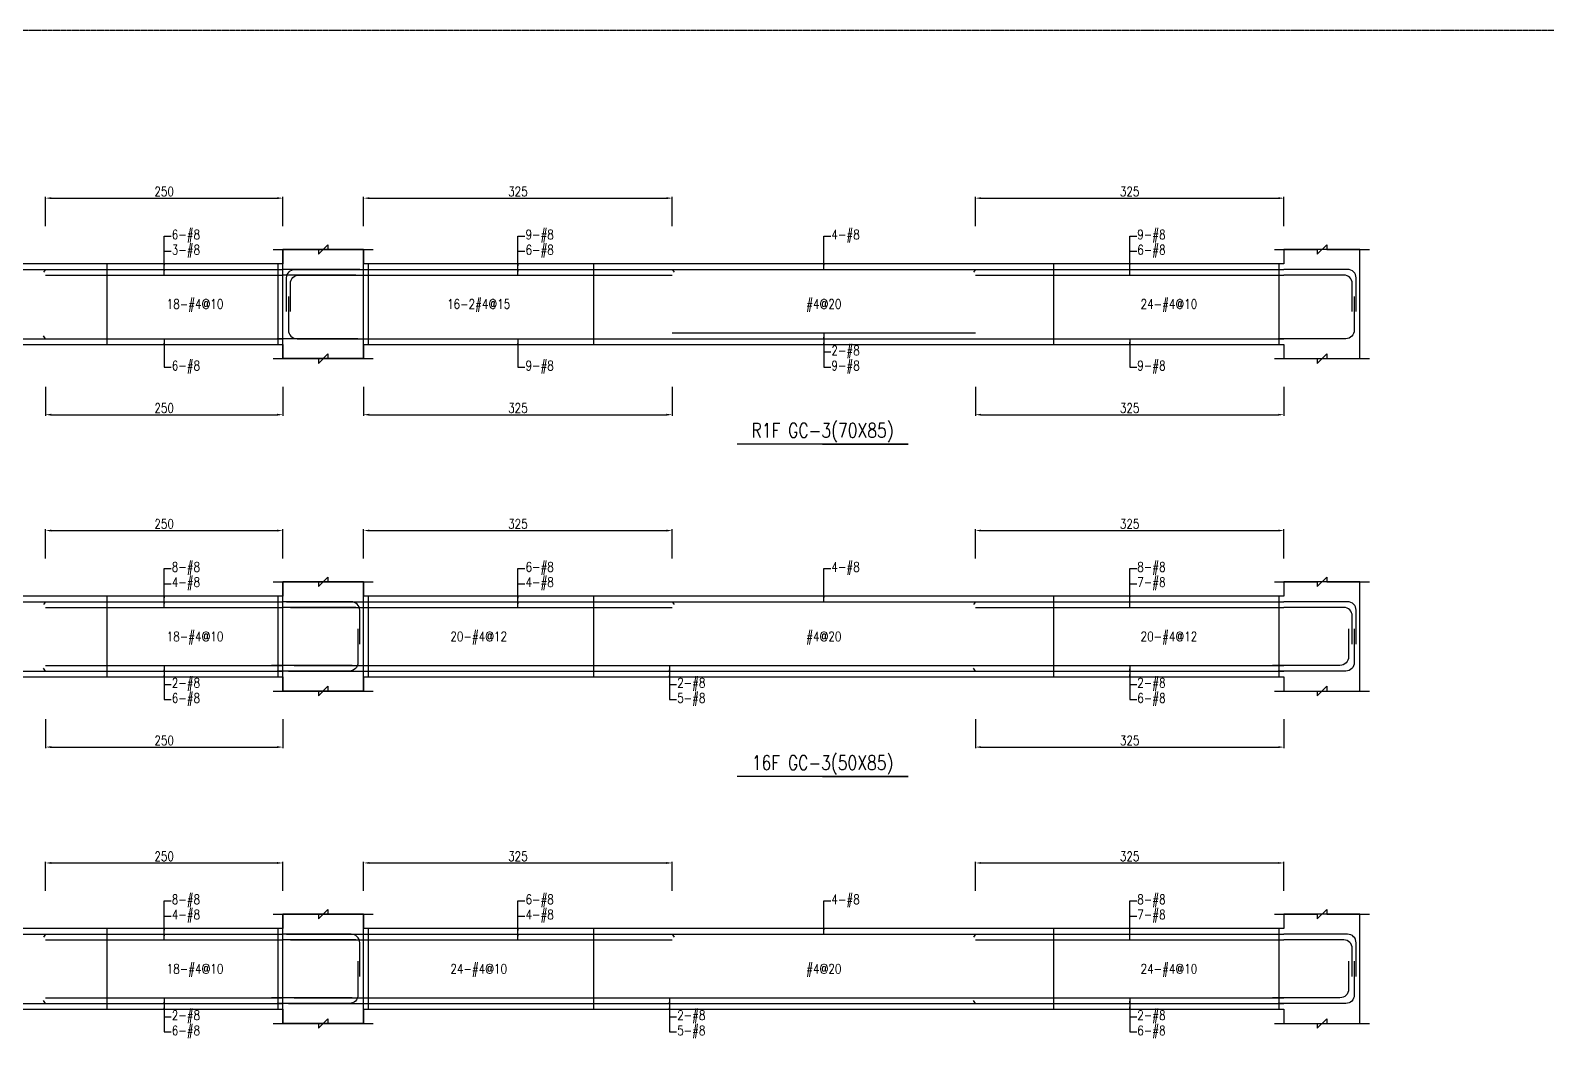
# Model space of a CAD drawing. Header units: millimetres. Extents: x 0 to 84580, y -12276 to 4373.
# Drawn here: x 27765 to 29362, y -5137 to -4069 of the extents above; entities that cross this region are included whole.
import ezdxf
from ezdxf.enums import TextEntityAlignment as Align

# ---------------------------------------------------------------- set-up
doc = ezdxf.new("R2010")
doc.units = ezdxf.units.MM
doc.header["$MEASUREMENT"] = 0
doc.linetypes.add('CENTER', pattern=[2, 1.25, -0.25, 0.25, -0.25])
for name, color, linetype in [('S-DIM', 2, 'Continuous'), ('S-GRID', 1, 'CENTER'), ('S-LEADER', 2, 'Continuous'), ('S-RC', 130, 'Continuous'), ('S-REINF', 6, 'Continuous'), ('S-TEXT', 2, 'Continuous')]:
    doc.layers.add(name, color=color, linetype=linetype)
doc.styles.add('CS4', font='romans.shx', dxfattribs={"width": 0.8, "bigfont": 'lsp.shx'})
doc.styles.get("Standard").update_dxf_attribs({"font": 'arial.ttf'})
doc.dimstyles.new('ISO-25', dxfattribs={"dimtxt": 2.5, "dimasz": 2.5, "dimexe": 1.25, "dimexo": 0.625, "dimtad": 1, "dimtxsty": 'Standard', "dimcen": 2.5, "dimadec": 0, "dimazin": 0, "dimtfac": 1, "dimtmove": 0, "dimatfit": 3, "dimfxl": 0, "dimarcsym": 0})

# ---------------------------------------------------------------- blocks, each defined once
blk = doc.blocks.new('*D1286')
at = {"layer": 'DEFPOINTS', "color": 0, "transparency": 16777216}
for p in [(28030.6, -4945.7), (27780.6, -4975.7), (28030.6, -4975.7)]:
    blk.add_point(p, dxfattribs=at)
at = {"layer": 'S-DIM', "color": 0, "lineweight": -2, "transparency": 16777216}
for p, q in [((27780.6, -4975.1), (27780.6, -4944.4)), ((27786.6, -4945.7), (28024.6, -4945.7)), ((28030.6, -4975.1), (28030.6, -4944.4))]:
    blk.add_line(p, q, dxfattribs=at)
at = {"layer": 'S-DIM', "color": 0, "transparency": 16777216}
for points in [[(27786.6, -4944.7), (27786.6, -4946.7), (27780.6, -4945.7)], [(28024.6, -4944.7), (28024.6, -4946.7), (28030.6, -4945.7)]]:
    blk.add_solid(points, dxfattribs=at)
at = {"layer": 'S-DIM', "color": 0, "transparency": 16777216, "insert": (27905.6, -4938.7), "char_height": 10, "attachment_point": 5, "style": 'CS4'}
blk.add_mtext('250', dxfattribs=at)
blk = doc.blocks.new('*D1290')
at = {"layer": 'DEFPOINTS', "color": 0, "transparency": 16777216}
for p in [(28030.6, -4595.7), (27780.6, -4625.7), (28030.6, -4625.7)]:
    blk.add_point(p, dxfattribs=at)
at = {"layer": 'S-DIM', "color": 0, "lineweight": -2, "transparency": 16777216}
for p, q in [((27780.6, -4625.1), (27780.6, -4594.4)), ((27786.6, -4595.7), (28024.6, -4595.7)), ((28030.6, -4625.1), (28030.6, -4594.4))]:
    blk.add_line(p, q, dxfattribs=at)
at = {"layer": 'S-DIM', "color": 0, "transparency": 16777216}
for points in [[(27786.6, -4594.7), (27786.6, -4596.7), (27780.6, -4595.7)], [(28024.6, -4594.7), (28024.6, -4596.7), (28030.6, -4595.7)]]:
    blk.add_solid(points, dxfattribs=at)
at = {"layer": 'S-DIM', "color": 0, "transparency": 16777216, "insert": (27905.6, -4588.7), "char_height": 10, "attachment_point": 5, "style": 'CS4'}
blk.add_mtext('250', dxfattribs=at)
blk = doc.blocks.new('*D1292')
at = {"layer": 'DEFPOINTS', "color": 0, "transparency": 16777216}
for p in [(27780.6, -4793.7), (28030.6, -4793.7), (28030.6, -4823.7)]:
    blk.add_point(p, dxfattribs=at)
at = {"layer": 'S-DIM', "color": 0, "lineweight": -2, "transparency": 16777216}
for p, q in [((27780.6, -4794.3), (27780.6, -4824.9)), ((28030.6, -4794.3), (28030.6, -4824.9)), ((27786.6, -4823.7), (28024.6, -4823.7))]:
    blk.add_line(p, q, dxfattribs=at)
at = {"layer": 'S-DIM', "color": 0, "transparency": 16777216}
for points in [[(27786.6, -4822.7), (27786.6, -4824.7), (27780.6, -4823.7)], [(28024.6, -4822.7), (28024.6, -4824.7), (28030.6, -4823.7)]]:
    blk.add_solid(points, dxfattribs=at)
at = {"layer": 'S-DIM', "color": 0, "transparency": 16777216, "insert": (27905.6, -4816.7), "char_height": 10, "attachment_point": 5, "style": 'CS4'}
blk.add_mtext('250', dxfattribs=at)
blk = doc.blocks.new('*D1294')
at = {"layer": 'DEFPOINTS', "color": 0, "transparency": 16777216}
for p in [(28030.6, -4245.7), (27780.6, -4275.7), (28030.6, -4275.7)]:
    blk.add_point(p, dxfattribs=at)
at = {"layer": 'S-DIM', "color": 0, "lineweight": -2, "transparency": 16777216}
for p, q in [((27780.6, -4275.1), (27780.6, -4244.4)), ((27786.6, -4245.7), (28024.6, -4245.7)), ((28030.6, -4275.1), (28030.6, -4244.4))]:
    blk.add_line(p, q, dxfattribs=at)
at = {"layer": 'S-DIM', "color": 0, "transparency": 16777216}
for points in [[(27786.6, -4244.7), (27786.6, -4246.7), (27780.6, -4245.7)], [(28024.6, -4244.7), (28024.6, -4246.7), (28030.6, -4245.7)]]:
    blk.add_solid(points, dxfattribs=at)
at = {"layer": 'S-DIM', "color": 0, "transparency": 16777216, "insert": (27905.6, -4238.7), "char_height": 10, "attachment_point": 5, "style": 'CS4'}
blk.add_mtext('250', dxfattribs=at)
blk = doc.blocks.new('*D1296')
at = {"layer": 'DEFPOINTS', "color": 0, "transparency": 16777216}
for p in [(27780.6, -4443.7), (28030.6, -4443.7), (28030.6, -4473.7)]:
    blk.add_point(p, dxfattribs=at)
at = {"layer": 'S-DIM', "color": 0, "lineweight": -2, "transparency": 16777216}
for p, q in [((27780.6, -4444.3), (27780.6, -4474.9)), ((28030.6, -4444.3), (28030.6, -4474.9)), ((27786.6, -4473.7), (28024.6, -4473.7))]:
    blk.add_line(p, q, dxfattribs=at)
at = {"layer": 'S-DIM', "color": 0, "transparency": 16777216}
for points in [[(27786.6, -4472.7), (27786.6, -4474.7), (27780.6, -4473.7)], [(28024.6, -4472.7), (28024.6, -4474.7), (28030.6, -4473.7)]]:
    blk.add_solid(points, dxfattribs=at)
at = {"layer": 'S-DIM', "color": 0, "transparency": 16777216, "insert": (27905.6, -4466.7), "char_height": 10, "attachment_point": 5, "style": 'CS4'}
blk.add_mtext('250', dxfattribs=at)
blk = doc.blocks.new('*D1303')
at = {"layer": 'DEFPOINTS', "color": 0, "transparency": 16777216}
for p in [(28440.7, -4945.7), (28115.7, -4975.7), (28440.7, -4975.7)]:
    blk.add_point(p, dxfattribs=at)
at = {"layer": 'S-DIM', "color": 0, "lineweight": -2, "transparency": 16777216}
for p, q in [((28115.7, -4975.1), (28115.7, -4944.4)), ((28121.7, -4945.7), (28434.7, -4945.7)), ((28440.7, -4975.1), (28440.7, -4944.4))]:
    blk.add_line(p, q, dxfattribs=at)
at = {"layer": 'S-DIM', "color": 0, "transparency": 16777216}
for points in [[(28121.7, -4944.7), (28121.7, -4946.7), (28115.7, -4945.7)], [(28434.7, -4944.7), (28434.7, -4946.7), (28440.7, -4945.7)]]:
    blk.add_solid(points, dxfattribs=at)
at = {"layer": 'S-DIM', "color": 0, "transparency": 16777216, "insert": (28278.2, -4938.7), "char_height": 10, "attachment_point": 5, "style": 'CS4'}
blk.add_mtext('325', dxfattribs=at)
blk = doc.blocks.new('*D1304')
at = {"layer": 'DEFPOINTS', "color": 0, "transparency": 16777216}
for p in [(29085.1, -4945.7), (28760.1, -4975.7), (29085.1, -4975.7)]:
    blk.add_point(p, dxfattribs=at)
at = {"layer": 'S-DIM', "color": 0, "lineweight": -2, "transparency": 16777216}
for p, q in [((28760.1, -4975.1), (28760.1, -4944.4)), ((28766.1, -4945.7), (29079.1, -4945.7)), ((29085.1, -4975.1), (29085.1, -4944.4))]:
    blk.add_line(p, q, dxfattribs=at)
at = {"layer": 'S-DIM', "color": 0, "transparency": 16777216}
for points in [[(28766.1, -4944.7), (28766.1, -4946.7), (28760.1, -4945.7)], [(29079.1, -4944.7), (29079.1, -4946.7), (29085.1, -4945.7)]]:
    blk.add_solid(points, dxfattribs=at)
at = {"layer": 'S-DIM', "color": 0, "transparency": 16777216, "insert": (28922.6, -4938.7), "char_height": 10, "attachment_point": 5, "style": 'CS4'}
blk.add_mtext('325', dxfattribs=at)
blk = doc.blocks.new('*D1306')
at = {"layer": 'DEFPOINTS', "color": 0, "transparency": 16777216}
for p in [(28440.7, -4595.7), (28115.7, -4625.7), (28440.7, -4625.7)]:
    blk.add_point(p, dxfattribs=at)
at = {"layer": 'S-DIM', "color": 0, "lineweight": -2, "transparency": 16777216}
for p, q in [((28115.7, -4625.1), (28115.7, -4594.4)), ((28121.7, -4595.7), (28434.7, -4595.7)), ((28440.7, -4625.1), (28440.7, -4594.4))]:
    blk.add_line(p, q, dxfattribs=at)
at = {"layer": 'S-DIM', "color": 0, "transparency": 16777216}
for points in [[(28121.7, -4594.7), (28121.7, -4596.7), (28115.7, -4595.7)], [(28434.7, -4594.7), (28434.7, -4596.7), (28440.7, -4595.7)]]:
    blk.add_solid(points, dxfattribs=at)
at = {"layer": 'S-DIM', "color": 0, "transparency": 16777216, "insert": (28278.2, -4588.7), "char_height": 10, "attachment_point": 5, "style": 'CS4'}
blk.add_mtext('325', dxfattribs=at)
blk = doc.blocks.new('*D1307')
at = {"layer": 'DEFPOINTS', "color": 0, "transparency": 16777216}
for p in [(29085.1, -4595.7), (28760.1, -4625.7), (29085.1, -4625.7)]:
    blk.add_point(p, dxfattribs=at)
at = {"layer": 'S-DIM', "color": 0, "lineweight": -2, "transparency": 16777216}
for p, q in [((28760.1, -4625.1), (28760.1, -4594.4)), ((28766.1, -4595.7), (29079.1, -4595.7)), ((29085.1, -4625.1), (29085.1, -4594.4))]:
    blk.add_line(p, q, dxfattribs=at)
at = {"layer": 'S-DIM', "color": 0, "transparency": 16777216}
for points in [[(28766.1, -4594.7), (28766.1, -4596.7), (28760.1, -4595.7)], [(29079.1, -4594.7), (29079.1, -4596.7), (29085.1, -4595.7)]]:
    blk.add_solid(points, dxfattribs=at)
at = {"layer": 'S-DIM', "color": 0, "transparency": 16777216, "insert": (28922.6, -4588.7), "char_height": 10, "attachment_point": 5, "style": 'CS4'}
blk.add_mtext('325', dxfattribs=at)
blk = doc.blocks.new('*D1308')
at = {"layer": 'DEFPOINTS', "color": 0, "transparency": 16777216}
for p in [(28760.1, -4793.7), (29085.1, -4793.7), (29085.1, -4823.7)]:
    blk.add_point(p, dxfattribs=at)
at = {"layer": 'S-DIM', "color": 0, "lineweight": -2, "transparency": 16777216}
for p, q in [((28760.1, -4794.3), (28760.1, -4824.9)), ((29085.1, -4794.3), (29085.1, -4824.9)), ((28766.1, -4823.7), (29079.1, -4823.7))]:
    blk.add_line(p, q, dxfattribs=at)
at = {"layer": 'S-DIM', "color": 0, "transparency": 16777216}
for points in [[(28766.1, -4822.7), (28766.1, -4824.7), (28760.1, -4823.7)], [(29079.1, -4822.7), (29079.1, -4824.7), (29085.1, -4823.7)]]:
    blk.add_solid(points, dxfattribs=at)
at = {"layer": 'S-DIM', "color": 0, "transparency": 16777216, "insert": (28922.6, -4816.7), "char_height": 10, "attachment_point": 5, "style": 'CS4'}
blk.add_mtext('325', dxfattribs=at)
blk = doc.blocks.new('*D1309')
at = {"layer": 'DEFPOINTS', "color": 0, "transparency": 16777216}
for p in [(28440.7, -4245.7), (28115.7, -4275.7), (28440.7, -4275.7)]:
    blk.add_point(p, dxfattribs=at)
at = {"layer": 'S-DIM', "color": 0, "lineweight": -2, "transparency": 16777216}
for p, q in [((28115.7, -4275.1), (28115.7, -4244.4)), ((28121.7, -4245.7), (28434.7, -4245.7)), ((28440.7, -4275.1), (28440.7, -4244.4))]:
    blk.add_line(p, q, dxfattribs=at)
at = {"layer": 'S-DIM', "color": 0, "transparency": 16777216}
for points in [[(28121.7, -4244.7), (28121.7, -4246.7), (28115.7, -4245.7)], [(28434.7, -4244.7), (28434.7, -4246.7), (28440.7, -4245.7)]]:
    blk.add_solid(points, dxfattribs=at)
at = {"layer": 'S-DIM', "color": 0, "transparency": 16777216, "insert": (28278.2, -4238.7), "char_height": 10, "attachment_point": 5, "style": 'CS4'}
blk.add_mtext('325', dxfattribs=at)
blk = doc.blocks.new('*D1310')
at = {"layer": 'DEFPOINTS', "color": 0, "transparency": 16777216}
for p in [(29085.1, -4245.7), (28760.1, -4275.7), (29085.1, -4275.7)]:
    blk.add_point(p, dxfattribs=at)
at = {"layer": 'S-DIM', "color": 0, "lineweight": -2, "transparency": 16777216}
for p, q in [((28760.1, -4275.1), (28760.1, -4244.4)), ((28766.1, -4245.7), (29079.1, -4245.7)), ((29085.1, -4275.1), (29085.1, -4244.4))]:
    blk.add_line(p, q, dxfattribs=at)
at = {"layer": 'S-DIM', "color": 0, "transparency": 16777216}
for points in [[(28766.1, -4244.7), (28766.1, -4246.7), (28760.1, -4245.7)], [(29079.1, -4244.7), (29079.1, -4246.7), (29085.1, -4245.7)]]:
    blk.add_solid(points, dxfattribs=at)
at = {"layer": 'S-DIM', "color": 0, "transparency": 16777216, "insert": (28922.6, -4238.7), "char_height": 10, "attachment_point": 5, "style": 'CS4'}
blk.add_mtext('325', dxfattribs=at)
blk = doc.blocks.new('*D1311')
at = {"layer": 'DEFPOINTS', "color": 0, "transparency": 16777216}
for p in [(28115.7, -4443.7), (28440.7, -4443.7), (28440.7, -4473.7)]:
    blk.add_point(p, dxfattribs=at)
at = {"layer": 'S-DIM', "color": 0, "lineweight": -2, "transparency": 16777216}
for p, q in [((28115.7, -4444.3), (28115.7, -4474.9)), ((28440.7, -4444.3), (28440.7, -4474.9)), ((28121.7, -4473.7), (28434.7, -4473.7))]:
    blk.add_line(p, q, dxfattribs=at)
at = {"layer": 'S-DIM', "color": 0, "transparency": 16777216}
for points in [[(28121.7, -4472.7), (28121.7, -4474.7), (28115.7, -4473.7)], [(28434.7, -4472.7), (28434.7, -4474.7), (28440.7, -4473.7)]]:
    blk.add_solid(points, dxfattribs=at)
at = {"layer": 'S-DIM', "color": 0, "transparency": 16777216, "insert": (28278.2, -4466.7), "char_height": 10, "attachment_point": 5, "style": 'CS4'}
blk.add_mtext('325', dxfattribs=at)
blk = doc.blocks.new('*D1312')
at = {"layer": 'DEFPOINTS', "color": 0, "transparency": 16777216}
for p in [(28760.1, -4443.7), (29085.1, -4443.7), (29085.1, -4473.7)]:
    blk.add_point(p, dxfattribs=at)
at = {"layer": 'S-DIM', "color": 0, "lineweight": -2, "transparency": 16777216}
for p, q in [((28760.1, -4444.3), (28760.1, -4474.9)), ((29085.1, -4444.3), (29085.1, -4474.9)), ((28766.1, -4473.7), (29079.1, -4473.7))]:
    blk.add_line(p, q, dxfattribs=at)
at = {"layer": 'S-DIM', "color": 0, "transparency": 16777216}
for points in [[(28766.1, -4472.7), (28766.1, -4474.7), (28760.1, -4473.7)], [(29079.1, -4472.7), (29079.1, -4474.7), (29085.1, -4473.7)]]:
    blk.add_solid(points, dxfattribs=at)
at = {"layer": 'S-DIM', "color": 0, "transparency": 16777216, "insert": (28922.6, -4466.7), "char_height": 10, "attachment_point": 5, "style": 'CS4'}
blk.add_mtext('325', dxfattribs=at)

msp = doc.modelspace()

# ---------------------------------------------------------------- linework, layer by layer
at = {"layer": 'S-GRID'}
msp.add_lwpolyline([(26145, -6138), (29374, -6138), (29374, -4069), (26145, -4069), (26145, -6138)], dxfattribs=at)
at = {"layer": 'S-RC'}
for points in [[(28020.53, -4299.682), (28068.13, -4299.692), (28068.129, -4304.692), (28078.131, -4294.693), (28078.13, -4299.693), (28125.73, -4299.703)], [(28020.63, -4299.682), (28068.13, -4299.692), (28068.129, -4304.692), (28078.131, -4294.693), (28078.13, -4299.693), (28125.63, -4299.703)], [(29075.13, -4299.682), (29120.13, -4299.691), (29120.129, -4304.691), (29130.131, -4294.693), (29130.13, -4299.693), (29175.13, -4299.702)], [(28115.73, -4399.682), (28115.73, -4414.682), (28030.53, -4414.682), (28030.53, -4299.682), (28115.73, -4299.682), (28115.73, -4314.682)], [(28030.63, -4399.682), (28030.63, -4414.682), (28115.63, -4414.682), (28115.63, -4299.682), (28030.63, -4299.682), (28030.63, -4314.682)], [(29085.13, -4399.682), (29085.13, -4414.682), (29165.13, -4414.682), (29165.13, -4299.682), (29085.13, -4299.682), (29085.13, -4314.682)], [(28030.63, -4314.682), (27290.63, -4314.682)], [(29085.13, -4314.682), (28115.73, -4314.682)], [(27290.63, -4399.682), (28030.63, -4399.682)], [(28115.73, -4399.682), (29085.13, -4399.682)], [(28020.53, -4414.682), (28068.13, -4414.692), (28068.129, -4419.692), (28078.131, -4409.693), (28078.13, -4414.693), (28125.73, -4414.703)], [(28020.63, -4414.682), (28068.13, -4414.692), (28068.129, -4419.692), (28078.131, -4409.693), (28078.13, -4414.693), (28125.63, -4414.703)], [(29075.13, -4414.682), (29120.13, -4414.691), (29120.129, -4419.691), (29130.131, -4409.693), (29130.13, -4414.693), (29175.13, -4414.702)], [(28599.13, -4504.682), (28689.13, -4504.682), (28509.13, -4504.682)], [(28020.53, -4649.682), (28068.13, -4649.692), (28068.129, -4654.692), (28078.131, -4644.693), (28078.13, -4649.693), (28125.73, -4649.703)], [(28020.63, -4649.682), (28068.13, -4649.692), (28068.129, -4654.692), (28078.131, -4644.693), (28078.13, -4649.693), (28125.63, -4649.703)], [(29075.13, -4649.682), (29120.13, -4649.691), (29120.129, -4654.691), (29130.131, -4644.693), (29130.13, -4649.693), (29175.13, -4649.702)], [(28115.73, -4749.682), (28115.73, -4764.682), (28030.53, -4764.682), (28030.53, -4649.682), (28115.73, -4649.682), (28115.73, -4664.682)], [(28030.63, -4749.682), (28030.63, -4764.682), (28115.63, -4764.682), (28115.63, -4649.682), (28030.63, -4649.682), (28030.63, -4664.682)], [(29085.13, -4749.682), (29085.13, -4764.682), (29165.13, -4764.682), (29165.13, -4649.682), (29085.13, -4649.682), (29085.13, -4664.682)], [(28030.63, -4664.682), (27290.63, -4664.682)], [(29085.13, -4664.682), (28115.73, -4664.682)], [(27290.63, -4749.682), (28030.63, -4749.682)], [(28115.73, -4749.682), (29085.13, -4749.682)], [(28020.53, -4764.682), (28068.13, -4764.692), (28068.129, -4769.692), (28078.131, -4759.693), (28078.13, -4764.693), (28125.73, -4764.703)], [(28020.63, -4764.682), (28068.13, -4764.692), (28068.129, -4769.692), (28078.131, -4759.693), (28078.13, -4764.693), (28125.63, -4764.703)], [(29075.13, -4764.682), (29120.13, -4764.691), (29120.129, -4769.691), (29130.131, -4759.693), (29130.13, -4764.693), (29175.13, -4764.702)], [(28599.13, -4854.682), (28689.13, -4854.682), (28509.13, -4854.682)], [(28020.53, -4999.682), (28068.13, -4999.692), (28068.129, -5004.692), (28078.131, -4994.693), (28078.13, -4999.693), (28125.73, -4999.703)], [(28020.63, -4999.682), (28068.13, -4999.692), (28068.129, -5004.692), (28078.131, -4994.693), (28078.13, -4999.693), (28125.63, -4999.703)], [(29075.13, -4999.682), (29120.13, -4999.691), (29120.129, -5004.691), (29130.131, -4994.693), (29130.13, -4999.693), (29175.13, -4999.702)], [(28030.63, -5014.682), (27290.63, -5014.682)], [(28115.73, -5099.682), (28115.73, -5114.682), (28030.53, -5114.682), (28030.53, -4999.682), (28115.73, -4999.682), (28115.73, -5014.682)], [(28030.63, -5099.682), (28030.63, -5114.682), (28115.63, -5114.682), (28115.63, -4999.682), (28030.63, -4999.682), (28030.63, -5014.682)], [(29085.13, -5014.682), (28115.73, -5014.682)], [(29085.13, -5099.682), (29085.13, -5114.682), (29165.13, -5114.682), (29165.13, -4999.682), (29085.13, -4999.682), (29085.13, -5014.682)], [(27290.63, -5099.682), (28030.63, -5099.682)], [(28020.53, -5114.682), (28068.13, -5114.692), (28068.129, -5119.692), (28078.131, -5109.693), (28078.13, -5114.693), (28125.73, -5114.703)], [(28020.63, -5114.682), (28068.13, -5114.692), (28068.129, -5119.692), (28078.131, -5109.693), (28078.13, -5114.693), (28125.63, -5114.703)], [(28115.73, -5099.682), (29085.13, -5099.682)], [(29075.13, -5114.682), (29120.13, -5114.691), (29120.129, -5119.691), (29130.131, -5109.693), (29130.13, -5114.693), (29175.13, -5114.702)]]:
    msp.add_lwpolyline(points, dxfattribs=at)
at = {"layer": 'S-REINF'}
for points in [[(27540.63, -4320.682), (27780.63, -4320.682)], [(27780.63, -4320.682), (27778.63, -4323.682)], [(27780.63, -4320.682), (28030.63, -4320.682)], [(27780.63, -4326.682), (28030.63, -4326.682)], [(28111.63, -4320.682), (28030.63, -4320.682)], [(28107.63, -4326.682), (28030.63, -4326.682)], [(28115.73, -4320.682), (28440.73, -4320.682)], [(28115.73, -4326.682), (28440.73, -4326.682)], [(28440.73, -4320.682), (28442.73, -4323.682)], [(28440.73, -4320.682), (28760.13, -4320.682)], [(28760.13, -4320.682), (28758.13, -4323.682)], [(28760.13, -4320.682), (29085.13, -4320.682)], [(28760.13, -4326.682), (29085.13, -4326.682)], [(27780.63, -4393.682), (27778.63, -4390.682)], [(28440.73, -4387.682), (28760.13, -4387.682)], [(27540.63, -4393.682), (27780.63, -4393.682)], [(27780.63, -4393.682), (28030.63, -4393.682)], [(28109.63, -4393.682), (28024.63, -4393.682)], [(28115.73, -4393.682), (28440.73, -4393.682)], [(28440.73, -4393.682), (28760.13, -4393.682)], [(28760.13, -4393.682), (29085.13, -4393.682)], [(27540.63, -4670.682), (27780.63, -4670.682)], [(27780.63, -4670.682), (27778.63, -4673.682)], [(27780.63, -4670.682), (28030.63, -4670.682)], [(27780.63, -4676.682), (28030.63, -4676.682)], [(28107.63, -4676.682), (28030.63, -4676.682)], [(28034.53, -4670.682), (28115.73, -4670.682)], [(28038.53, -4676.682), (28115.73, -4676.682)], [(28115.73, -4670.682), (28440.73, -4670.682)], [(28115.73, -4676.682), (28440.73, -4676.682)], [(28440.73, -4670.682), (28442.73, -4673.682)], [(28440.73, -4670.682), (28760.13, -4670.682)], [(28760.13, -4670.682), (28758.13, -4673.682)], [(28760.13, -4670.682), (29085.13, -4670.682)], [(28760.13, -4676.682), (29085.13, -4676.682)], [(27540.63, -4743.682), (27780.63, -4743.682)], [(27780.63, -4743.682), (27778.63, -4740.682)], [(27780.63, -4737.682), (28030.63, -4737.682)], [(27780.63, -4743.682), (28030.63, -4743.682)], [(28103.63, -4737.682), (28018.63, -4737.682)], [(28036.53, -4743.682), (28115.73, -4743.682)], [(28042.53, -4737.682), (28115.73, -4737.682)], [(28115.73, -4737.682), (28760.13, -4737.682)], [(28115.73, -4743.682), (28760.13, -4743.682)], [(28760.13, -4743.682), (28758.13, -4740.682)], [(28760.13, -4737.682), (29085.13, -4737.682)], [(28760.13, -4743.682), (29085.13, -4743.682)], [(27540.63, -5020.682), (27780.63, -5020.682)], [(27780.63, -5020.682), (27778.63, -5023.682)], [(27780.63, -5020.682), (28030.63, -5020.682)], [(27780.63, -5026.682), (28030.63, -5026.682)], [(28107.63, -5026.682), (28030.63, -5026.682)], [(28034.53, -5020.682), (28115.73, -5020.682)], [(28038.53, -5026.682), (28115.73, -5026.682)], [(28115.73, -5020.682), (28440.73, -5020.682)], [(28115.73, -5026.682), (28440.73, -5026.682)], [(28440.73, -5020.682), (28442.73, -5023.682)], [(28440.73, -5020.682), (28760.13, -5020.682)], [(28760.13, -5020.682), (28758.13, -5023.682)], [(28760.13, -5020.682), (29085.13, -5020.682)], [(28760.13, -5026.682), (29085.13, -5026.682)], [(27540.63, -5093.682), (27780.63, -5093.682)], [(27780.63, -5093.682), (27778.63, -5090.682)], [(27780.63, -5087.682), (28030.63, -5087.682)], [(27780.63, -5093.682), (28030.63, -5093.682)], [(28103.63, -5087.682), (28018.63, -5087.682)], [(28036.53, -5093.682), (28115.73, -5093.682)], [(28042.53, -5087.682), (28115.73, -5087.682)], [(28115.73, -5087.682), (28760.13, -5087.682)], [(28115.73, -5093.682), (28760.13, -5093.682)], [(28760.13, -5093.682), (28758.13, -5090.682)], [(28760.13, -5087.682), (29085.13, -5087.682)], [(28760.13, -5093.682), (29085.13, -5093.682)]]:
    msp.add_lwpolyline(points, dxfattribs=at)
at = {"layer": 'S-REINF', "color": 1}
for points in [[(27845.63, -4399.682), (27845.63, -4314.682)], [(28025.63, -4399.682), (28025.63, -4314.682)], [(28120.73, -4399.682), (28120.73, -4314.682)], [(28358.08, -4399.682), (28358.08, -4314.682)], [(28842.78, -4399.682), (28842.78, -4314.682)], [(29080.13, -4399.682), (29080.13, -4314.682)], [(27845.63, -4749.682), (27845.63, -4664.682)], [(28025.63, -4749.682), (28025.63, -4664.682)], [(28120.73, -4749.682), (28120.73, -4664.682)], [(28358.08, -4749.682), (28358.08, -4664.682)], [(28842.78, -4749.682), (28842.78, -4664.682)], [(29080.13, -4749.682), (29080.13, -4664.682)], [(27845.63, -5099.682), (27845.63, -5014.682)], [(28025.63, -5099.682), (28025.63, -5014.682)], [(28120.73, -5099.682), (28120.73, -5014.682)], [(28358.08, -5099.682), (28358.08, -5014.682)], [(28842.78, -5099.682), (28842.78, -5014.682)], [(29080.13, -5099.682), (29080.13, -5014.682)]]:
    msp.add_lwpolyline(points, dxfattribs=at)
at = {"layer": 'S-REINF'}
for points in [[(28034.53, -4365.182), (28034.53, -4329.682, -0.41421356), (28043.53, -4320.682), (28115.73, -4320.682)], [(28038.53, -4365.182), (28038.53, -4335.682, -0.41421356), (28047.53, -4326.682), (28115.73, -4326.682)], [(29161.13, -4365.182), (29161.13, -4329.682, 0.41421356), (29152.13, -4320.682), (29085.13, -4320.682)], [(29157.13, -4365.182), (29157.13, -4335.682, 0.41421356), (29148.13, -4326.682), (29085.13, -4326.682)], [(28036.53, -4349.182), (28036.53, -4384.682, 0.41421356), (28045.53, -4393.682), (28115.73, -4393.682)], [(29159.13, -4349.182), (29159.13, -4384.682, -0.41421356), (29150.13, -4393.682), (29079.13, -4393.682)], [(28111.63, -4715.182), (28111.63, -4679.682, 0.41421356), (28102.63, -4670.682), (28030.63, -4670.682)], [(29161.13, -4715.182), (29161.13, -4679.682, 0.41421356), (29152.13, -4670.682), (29085.13, -4670.682)], [(29157.13, -4715.182), (29157.13, -4685.682, 0.41421356), (29148.13, -4676.682), (29085.13, -4676.682)], [(28109.63, -4699.182), (28109.63, -4734.682, -0.41421356), (28100.63, -4743.682), (28024.63, -4743.682)], [(29153.13, -4699.182), (29153.13, -4728.682, -0.41421356), (29144.13, -4737.682), (29073.13, -4737.682)], [(29159.13, -4699.182), (29159.13, -4734.682, -0.41421356), (29150.13, -4743.682), (29079.13, -4743.682)], [(28111.63, -5065.182), (28111.63, -5029.682, 0.41421356), (28102.63, -5020.682), (28030.63, -5020.682)], [(29161.13, -5065.182), (29161.13, -5029.682, 0.41421356), (29152.13, -5020.682), (29085.13, -5020.682)], [(29157.13, -5065.182), (29157.13, -5035.682, 0.41421356), (29148.13, -5026.682), (29085.13, -5026.682)], [(28109.63, -5049.182), (28109.63, -5084.682, -0.41421356), (28100.63, -5093.682), (28024.63, -5093.682)], [(29153.13, -5049.182), (29153.13, -5078.682, -0.41421356), (29144.13, -5087.682), (29073.13, -5087.682)], [(29159.13, -5049.182), (29159.13, -5084.682, -0.41421356), (29150.13, -5093.682), (29079.13, -5093.682)]]:
    msp.add_lwpolyline(points, format="xyb", dxfattribs=at)

# ---------------------------------------------------------------- texts
at = {"layer": 'S-LEADER', "char_height": 10, "attachment_point": 4, "style": 'CS4'}
for s, insert in [('6-#8', (27913.63, -4285.682)), ('9-#8', (28286.23, -4285.682)), ('4-#8', (28608.43, -4285.682)), ('9-#8', (28930.63, -4285.682)), ('3-#8', (27913.63, -4301.682)), ('6-#8', (28286.23, -4301.682)), ('6-#8', (28930.63, -4301.682)), ('2-#8', (28608.43, -4407.682)), ('6-#8', (27913.63, -4423.682)), ('9-#8', (28286.23, -4423.682)), ('9-#8', (28608.43, -4423.682)), ('9-#8', (28930.63, -4423.682)), ('8-#8', (27913.63, -4635.682)), ('6-#8', (28286.23, -4635.682)), ('4-#8', (28608.43, -4635.682)), ('8-#8', (28930.63, -4635.682)), ('4-#8', (27913.63, -4651.682)), ('4-#8', (28286.23, -4651.682)), ('7-#8', (28930.63, -4651.682)), ('2-#8', (27913.63, -4757.682)), ('2-#8', (28445.93, -4757.682)), ('2-#8', (28930.63, -4757.682)), ('6-#8', (27913.63, -4773.682)), ('5-#8', (28445.93, -4773.682)), ('6-#8', (28930.63, -4773.682)), ('8-#8', (27913.63, -4985.682)), ('6-#8', (28286.23, -4985.682)), ('4-#8', (28608.43, -4985.682)), ('8-#8', (28930.63, -4985.682)), ('4-#8', (27913.63, -5001.682)), ('4-#8', (28286.23, -5001.682)), ('7-#8', (28930.63, -5001.682)), ('2-#8', (27913.63, -5107.682)), ('2-#8', (28445.93, -5107.682)), ('2-#8', (28930.63, -5107.682)), ('6-#8', (27913.63, -5123.682)), ('5-#8', (28445.93, -5123.682)), ('6-#8', (28930.63, -5123.682))]:
    msp.add_mtext(s, dxfattribs=dict(at, insert=insert))
at = {"layer": 'S-RC', "style": 'CS4', "width": 0.8}
for s, p in [('R1F GC-3(70X85)', (28599.13, -4497.682)), ('16F GC-3(50X85)', (28599.13, -4847.682))]:
    msp.add_text(s, height=15, dxfattribs=at).set_placement(p, align=Align.CENTER)
at = {"layer": 'S-TEXT', "color": 1, "style": 'CS4', "width": 0.8}
for s, p in [('18-#4@10', (27938.13, -4362.182)), ('16-2#4@15', (28236.905, -4362.182)), ('#4@20', (28600.43, -4362.182)), ('24-#4@10', (28963.955, -4362.182)), ('18-#4@10', (27938.13, -4712.182)), ('20-#4@12', (28236.905, -4712.182)), ('#4@20', (28600.43, -4712.182)), ('20-#4@12', (28963.955, -4712.182)), ('18-#4@10', (27938.13, -5062.182)), ('24-#4@10', (28236.905, -5062.182)), ('#4@20', (28600.43, -5062.182)), ('24-#4@10', (28963.955, -5062.182))]:
    msp.add_text(s, height=10, dxfattribs=at).set_placement(p, align=Align.CENTER)

# ---------------------------------------------------------------- dimensions: what is measured, and where the dimension line sits
at = {"layer": 'S-DIM'}
for p1, p2, distance, picture, middle in [((27780.63, -4275.682), (28030.63, -4275.682), 30, '*D1294', (27905.63, -4238.682)), ((28115.73, -4275.682), (28440.73, -4275.682), 30, '*D1309', (28278.23, -4238.682)), ((28760.13, -4275.682), (29085.13, -4275.682), 30, '*D1310', (28922.63, -4238.682)), ((27780.63, -4443.682), (28030.63, -4443.682), -30, '*D1296', (27905.63, -4466.682)), ((28115.73, -4443.682), (28440.73, -4443.682), -30, '*D1311', (28278.23, -4466.682)), ((28760.13, -4443.682), (29085.13, -4443.682), -30, '*D1312', (28922.63, -4466.682)), ((27780.63, -4625.682), (28030.63, -4625.682), 30, '*D1290', (27905.63, -4588.682)), ((28115.73, -4625.682), (28440.73, -4625.682), 30, '*D1306', (28278.23, -4588.682)), ((28760.13, -4625.682), (29085.13, -4625.682), 30, '*D1307', (28922.63, -4588.682)), ((27780.63, -4793.682), (28030.63, -4793.682), -30, '*D1292', (27905.63, -4816.682)), ((28760.13, -4793.682), (29085.13, -4793.682), -30, '*D1308', (28922.63, -4816.682)), ((27780.63, -4975.682), (28030.63, -4975.682), 30, '*D1286', (27905.63, -4938.682)), ((28115.73, -4975.682), (28440.73, -4975.682), 30, '*D1303', (28278.23, -4938.682)), ((28760.13, -4975.682), (29085.13, -4975.682), 30, '*D1304', (28922.63, -4938.682))]:
    dim = msp.add_aligned_dim(p1=p1, p2=p2, distance=distance, dimstyle='ISO-25', override={"dimtxt": 10, "dimasz": 6, "dimgap": 2, "dimtxsty": 'CS4'}, dxfattribs=at)
    dim.commit()
    dim.dimension.update_dxf_attribs({"geometry": picture, "text_midpoint": middle})

# ---------------------------------------------------------------- leaders
at = {"layer": 'S-LEADER', "annotation_type": 0, "has_hookline": 1, "hookline_direction": 0}
for points, text_width in [([(27905.63, -4320.682), (27905.63, -4285.682), (27913.005, -4285.682)], 30.476), ([(28278.23, -4320.682), (28278.23, -4285.682), (28285.605, -4285.682)], 30.857), ([(28600.43, -4320.682), (28600.43, -4285.682), (28607.805, -4285.682)], 30.857), ([(28922.63, -4320.682), (28922.63, -4285.682), (28930.005, -4285.682)], 30.857), ([(27905.63, -4326.682), (27905.63, -4301.682), (27913.005, -4301.682)], 30.857), ([(28278.23, -4326.682), (28278.23, -4301.682), (28285.605, -4301.682)], 30.476), ([(28922.63, -4326.682), (28922.63, -4301.682), (28930.005, -4301.682)], 30.476), ([(28600.43, -4387.682), (28600.43, -4407.682), (28607.805, -4407.682)], 30.857), ([(27905.63, -4393.682), (27905.63, -4423.682), (27913.005, -4423.682)], 30.476), ([(28278.23, -4393.682), (28278.23, -4423.682), (28285.605, -4423.682)], 30.857), ([(28600.43, -4393.682), (28600.43, -4423.682), (28607.805, -4423.682)], 30.857), ([(28922.63, -4393.682), (28922.63, -4423.682), (28930.005, -4423.682)], 30.857), ([(27905.63, -4670.682), (27905.63, -4635.682), (27913.005, -4635.682)], 30.857), ([(28278.23, -4670.682), (28278.23, -4635.682), (28285.605, -4635.682)], 30.476), ([(28600.43, -4670.682), (28600.43, -4635.682), (28607.805, -4635.682)], 30.857), ([(28922.63, -4670.682), (28922.63, -4635.682), (28930.005, -4635.682)], 30.857), ([(27905.63, -4676.682), (27905.63, -4651.682), (27913.005, -4651.682)], 30.857), ([(28278.23, -4676.682), (28278.23, -4651.682), (28285.605, -4651.682)], 30.857), ([(28922.63, -4676.682), (28922.63, -4651.682), (28930.005, -4651.682)], 30.857), ([(27905.63, -4737.682), (27905.63, -4757.682), (27913.005, -4757.682)], 30.857), ([(27905.63, -4743.682), (27905.63, -4773.682), (27913.005, -4773.682)], 30.476), ([(28437.93, -4737.682), (28437.93, -4757.682), (28445.305, -4757.682)], 30.857), ([(28437.93, -4743.682), (28437.93, -4773.682), (28445.305, -4773.682)], 30.857), ([(28922.63, -4737.682), (28922.63, -4757.682), (28930.005, -4757.682)], 30.857), ([(28922.63, -4743.682), (28922.63, -4773.682), (28930.005, -4773.682)], 30.476), ([(27905.63, -5020.682), (27905.63, -4985.682), (27913.005, -4985.682)], 30.857), ([(28278.23, -5020.682), (28278.23, -4985.682), (28285.605, -4985.682)], 30.476), ([(28600.43, -5020.682), (28600.43, -4985.682), (28607.805, -4985.682)], 30.857), ([(28922.63, -5020.682), (28922.63, -4985.682), (28930.005, -4985.682)], 30.857), ([(27905.63, -5026.682), (27905.63, -5001.682), (27913.005, -5001.682)], 30.857), ([(28278.23, -5026.682), (28278.23, -5001.682), (28285.605, -5001.682)], 30.857), ([(28922.63, -5026.682), (28922.63, -5001.682), (28930.005, -5001.682)], 30.857), ([(27905.63, -5087.682), (27905.63, -5107.682), (27913.005, -5107.682)], 30.857), ([(27905.63, -5093.682), (27905.63, -5123.682), (27913.005, -5123.682)], 30.476), ([(28437.93, -5087.682), (28437.93, -5107.682), (28445.305, -5107.682)], 30.857), ([(28437.93, -5093.682), (28437.93, -5123.682), (28445.305, -5123.682)], 30.857), ([(28922.63, -5087.682), (28922.63, -5107.682), (28930.005, -5107.682)], 30.857), ([(28922.63, -5093.682), (28922.63, -5123.682), (28930.005, -5123.682)], 30.476)]:
    msp.add_leader(points, dimstyle='ISO-25', override={"dimasz": 6, "dimtad": 0}, dxfattribs=dict(at, text_width=text_width))

doc.saveas('drawing.dxf')
